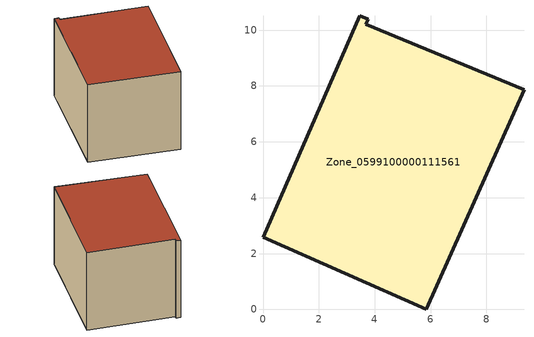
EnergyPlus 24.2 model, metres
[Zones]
Zone_0599100000111561
 floor ground (C_G): 0,2.58 3.47,10.52 3.77,10.39 3.69,10.21 9.35,7.87 5.85,0 z0
 wall outside (C_F): 3.47,10.52 0,2.58 5.85,0 9.35,7.87 3.69,10.21 3.77,10.39 3.47,10.52 z0:6.03
 roof outside (C_R): 0,2.58 5.85,0 9.35,7.87 3.69,10.21 3.77,10.39 3.47,10.52 z6.03
[BUILDING]
Pand.0599100000111561: North Axis=0; Terrain=City; Loads Convergence Tolerance Value=0.04; Temperature Convergence Tolerance Value=0.4; Solar Distribution=FullExterior; Maximum Number of Warmup Days=25; Minimum Number of Warmup Days=1
[Site:Location]
Rotterdam.The.Hague.AP_ZH_NLD Design_Conditions: Latitude=51.96; Longitude=4.45; Time Zone=1; Elevation=-4.5
[SITE:GROUNDTEMPERATURE:BUILDINGSURFACE]
18, 18, 18, 18, 18, 18, 18, 18, 18, 18, 18, 18
[MATERIAL] Thermal Absorptance=0.9; Solar Absorptance=0.7; Visible Absorptance=0.7
Name | Roughness | Thickness | Conductivity | Density | Specific Heat
G.TC.1946-1964 | MediumSmooth | 0.15 | 1 | 540 | 1210
F.TC.1946-1964 | Rough | 0.3 | 0.857143 | 1920 | 840
R.TC.1946-1964 | MediumRough | 0.2 | 0.235294 | 1500 | 1000
[CONSTRUCTION]
C_G: G.TC.1946-1964
C_F: F.TC.1946-1964
C_R: R.TC.1946-1964
[ZONE]
Zone_0599100000111561: Type=1; Multiplier=1; Ceiling Height=Autocalculate; Volume=Autocalculate; Floor Area=autocalculate; Part of Total Floor Area=Yes
[ZONEINFILTRATION:DESIGNFLOWRATE]
Infil_Zone_0599100000111561: Zone or ZoneList or Space or SpaceList=Zone_0599100000111561; Schedule=AlwaysOn; Design Flow Rate Calculation Method=Flow/Area; Flow Rate per Floor Area=0.003; Constant Term Coefficient=1; Temperature Term Coefficient=0; Velocity Term Coefficient=0; Velocity Squared Term Coefficient=0
[HVACTEMPLATE:ZONE:IDEALLOADSAIRSYSTEM]
Zone_0599100000111561: Maximum Heating Supply Air Temperature=50; Minimum Cooling Supply Air Temperature=13; Maximum Heating Supply Air Humidity Ratio=0.0156; Minimum Cooling Supply Air Humidity Ratio=0.0077; Heating Limit=NoLimit; Cooling Limit=NoLimit; Dehumidification Control Type=ConstantSensibleHeatRatio; Cooling Sensible Heat Ratio=0.7; Dehumidification Setpoint=60; Humidification Control Type=None; Humidification Setpoint=30; Outdoor Air Method=None; Outdoor Air Flow Rate per Person=0.00944; Outdoor Air Flow Rate per Zone Floor Area=0; Outdoor Air Flow Rate per Zone=0; Demand Controlled Ventilation Type=None; Outdoor Air Economizer Type=NoEconomizer; Heat Recovery Type=None; Sensible Heat Recovery Effectiveness=0.7; Latent Heat Recovery Effectiveness=0.65
[ZONECONTROL:THERMOSTAT]
ThermostatControl_Zone_0599100000111561: Zone or ZoneList=Zone_0599100000111561; Control Type Schedule=DualSetpointControlType; Control 1=Thermostat_Zone_0599100000111561; Temperature Difference Between Cutout And Setpoint=0
[THERMOSTATSETPOINT:DUALSETPOINT]
Thermostat_Zone_0599100000111561: Heating Setpoint Temperature Schedule=HeatingSetpoint_Zone_0599100000111561; Cooling Setpoint Temperature Schedule=CoolingSetpoint_Zone_0599100000111561
[SCHEDULE:COMPACT]
HeatingSetpoint_Zone_0599100000111561: Through: 12/31, For: AllDays, Until: 24:00, 21
CoolingSetpoint_Zone_0599100000111561: Through: 12/31, For: AllDays, Until: 24:00, 24
DualSetpointControlType: Through: 12/31, For: AllDays, Until: 24:00, 4
AlwaysOn: Through: 12/31, For: AllDays, Until: 24:00, 1
